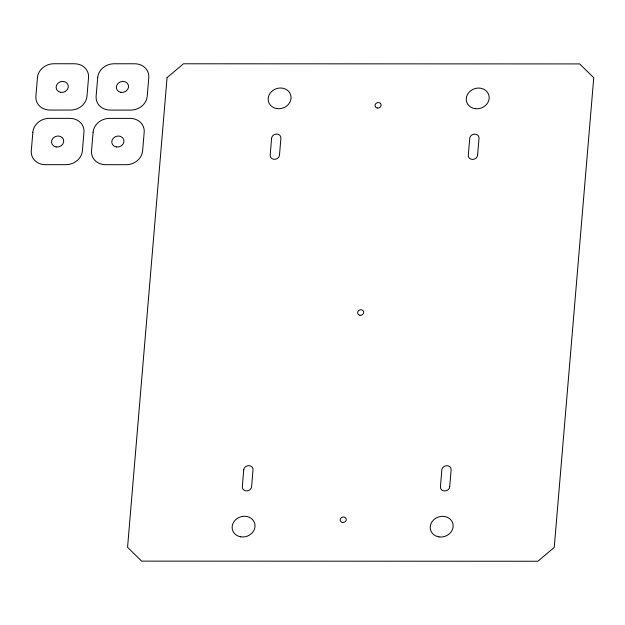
<?xml version="1.0" encoding="UTF-8"?>
<svg xmlns="http://www.w3.org/2000/svg" width="625" height="625" viewBox="0 0 625 625"><rect width="100%" height="100%" fill="white"/><g stroke="black" fill="none" stroke-linecap="round" stroke-linejoin="round"><path stroke-width="0.94" d="M243.727 469.844L242.313 486.688A4.719 4.156 -18.4 0 0 246.812 490.898A4.719 4.156 -18.4 0 0 251.625 486.312L252.977 470.227A4.719 4.156 -18.4 0 0 248.938 465.641A4.719 4.156 -18.4 0 0 243.727 469.844M271.617 138.289L270.195 155.133A4.719 4.156 -18.4 0 0 274.703 159.336A4.719 4.156 -18.4 0 0 279.508 154.758L280.859 138.672A4.719 4.156 -18.4 0 0 276.828 134.086A4.719 4.156 -18.4 0 0 271.617 138.289M449.727 486.375L449.703 486.758A4.719 4.156 -18.4 0 1 444.492 490.961A4.719 4.156 -18.4 0 1 440.453 486.375L441.805 470.289A4.719 4.156 -18.4 0 1 446.617 465.703A4.719 4.156 -18.4 0 1 451.117 469.914L449.727 486.375M477.609 154.82L477.586 155.195A4.719 4.156 -18.4 0 1 472.375 159.406A4.719 4.156 -18.4 0 1 468.336 154.82L469.695 138.734A4.719 4.156 -18.4 0 1 474.5 134.148A4.719 4.156 -18.4 0 1 479.008 138.352L477.609 154.82M32.867 132.164L31.297 150.852A15.453 13.625 -18.4 0 0 45.367 164.672L65.984 164.68A15.453 13.625 -18.4 0 0 82.383 150.867L83.961 132.18A15.453 13.625 -18.4 0 0 69.883 118.359L49.266 118.352A15.453 13.625 -18.4 0 0 32.867 132.164M37.461 77.555L35.891 96.25A15.453 13.625 -18.4 0 0 49.961 110.062L70.578 110.07A15.453 13.625 -18.4 0 0 86.977 96.266L88.547 77.57A15.453 13.625 -18.4 0 0 74.477 63.758L53.859 63.75A15.453 13.625 -18.4 0 0 37.461 77.555M93.102 132.188L91.531 150.875A15.453 13.625 -18.4 0 0 105.609 164.695L126.219 164.703A15.453 13.625 -18.4 0 0 142.617 150.891L144.195 132.203A15.453 13.625 -18.4 0 0 130.117 118.383L109.5 118.375A15.453 13.625 -18.4 0 0 93.102 132.188M97.695 77.578L96.125 96.266A15.453 13.625 -18.4 0 0 110.195 110.086L130.812 110.094A15.453 13.625 -18.4 0 0 147.211 96.281L148.789 77.594A15.453 13.625 -18.4 0 0 134.711 63.773L114.094 63.766A15.453 13.625 -18.4 0 0 97.695 77.578M167.07 77.602L127.562 547.305L141.641 561.125L537.844 561.25L554.242 547.445L593.75 77.742L579.672 63.922L183.469 63.789L167.07 77.602M56.156 146.969A6.18 5.445 -18.4 0 0 63.5 139.586A6.18 5.445 -18.4 0 0 53.219 138A6.18 5.445 -18.4 0 0 56.156 146.969M116.391 146.984A6.18 5.445 -18.4 0 0 123.734 139.609A6.18 5.445 -18.4 0 0 113.453 138.016A6.18 5.445 -18.4 0 0 116.391 146.984M60.75 92.359A6.18 5.445 -18.4 0 0 68.094 84.984A6.18 5.445 -18.4 0 0 57.812 83.391A6.18 5.445 -18.4 0 0 60.75 92.359M120.984 92.375A6.18 5.445 -18.4 0 0 128.328 85A6.18 5.445 -18.4 0 0 118.047 83.406A6.18 5.445 -18.4 0 0 120.984 92.375M342.492 522.469A3.094 2.727 -18.4 0 0 346.164 518.781A3.094 2.727 -18.4 0 0 341.023 517.984A3.094 2.727 -18.4 0 0 342.492 522.469M377.352 108.023A3.094 2.727 -18.4 0 0 381.023 104.336A3.094 2.727 -18.4 0 0 375.883 103.539A3.094 2.727 -18.4 0 0 377.352 108.023M359.922 315.242A3.094 2.727 -18.4 0 0 363.594 311.555A3.094 2.727 -18.4 0 0 358.453 310.758A3.094 2.727 -18.4 0 0 359.922 315.242M438.945 536.898A11.594 10.219 -18.4 0 0 452.711 523.062A11.594 10.219 -18.4 0 0 433.437 520.086A11.594 10.219 -18.4 0 0 438.945 536.898M240.844 536.836A11.594 10.219 -18.4 0 0 254.609 523A11.594 10.219 -18.4 0 0 235.336 520.016A11.594 10.219 -18.4 0 0 240.844 536.836M474.961 108.641A11.594 10.219 -18.4 0 0 488.734 94.805A11.594 10.219 -18.4 0 0 469.461 91.82A11.594 10.219 -18.4 0 0 474.961 108.641M276.859 108.578A11.594 10.219 -18.4 0 0 290.633 94.742A11.594 10.219 -18.4 0 0 271.359 91.758A11.594 10.219 -18.4 0 0 276.859 108.578"/></g></svg>
